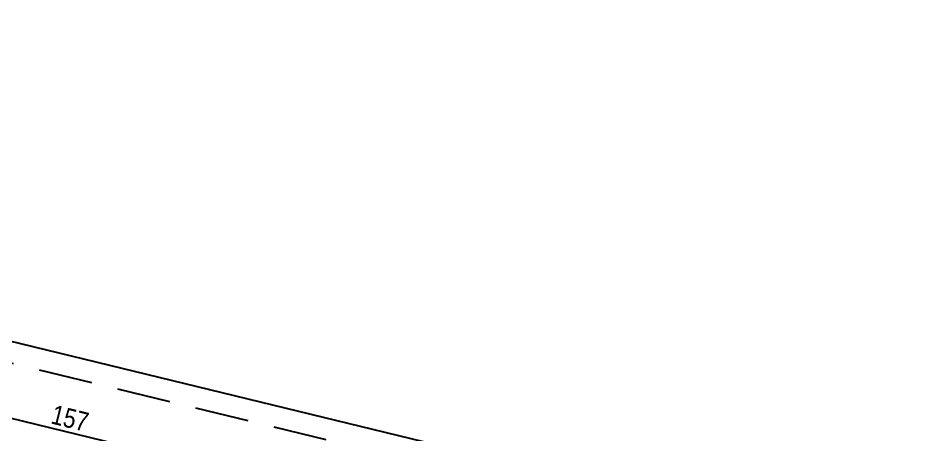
# Model space of a CAD drawing. Header units: metres. Extents: x 493 to 630, y -132 to -15.
# Drawn here: x 544.335 to 548.581, y -22.735 to -20.791 of the extents above; entities that cross this region are included whole.
import ezdxf

# ---------------------------------------------------------------- set-up
doc = ezdxf.new("R2010")
doc.units = ezdxf.units.M
doc.header["$MEASUREMENT"] = 0
doc.header["$PDMODE"] = 3
doc.linetypes.add('HIDDEN2', pattern=[0.1875, 0.125, -0.0625])
doc.layers.add('a_cote_50', color=9, linetype='Continuous')
doc.layers.add('a_scari_punctat', color=40, linetype='HIDDEN2')
doc.styles.get("Standard").update_dxf_attribs({"font": 'ARIALN.TTF'})
doc.dimstyles.new('50 cote', dxfattribs={"dimtxt": 0.09, "dimasz": 0.06, "dimexe": 0, "dimexo": 0, "dimgap": 0.018, "dimtad": 1, "dimdec": 1, "dimlfac": 100, "dimrnd": 0.5, "dimdsep": 46, "dimtxsty": 'Standard', "dimblk": 'OBLIQUE', "dimcen": 0.00045, "dimclrd": 256, "dimclrt": 4, "dimadec": 1, "dimazin": 0, "dimtfac": 1, "dimtdec": 1, "dimtix": 1, "dimtofl": 0, "dimtmove": 0, "dimatfit": 3, "dimldrblk": 'OBLIQUE', "dimfxl": 0, "dimtolj": 1, "dimtzin": 0, "dimarcsym": 0})

# ---------------------------------------------------------------- blocks, each defined once
blk = doc.blocks.new('_Oblique')
at = {"color": 0, "linetype": 'ByBlock', "lineweight": -2}
blk.add_line((-0.5, -0.5), (0.5, 0.5), dxfattribs=at)
blk = doc.blocks.new('*D1169')
at = {"layer": 'a_cote_50', "lineweight": -2, "ltscale": 0.3}
blk.add_line((-13.2685, 3.1848), (-11.7424, 2.8149), dxfattribs=at)
at = {"layer": 'Defpoints', "color": 0, "ltscale": 0.3}
for p in [(-13.3129, 3.0016), (-11.7424, 2.8149), (-11.7867, 2.6318)]:
    blk.add_point(p, dxfattribs=at)
at = {"layer": 'a_cote_50', "lineweight": -2, "ltscale": 0.3, "xscale": 0.06, "yscale": 0.06, "zscale": 0.06}
for p, rotation in [((-13.2685, 3.1848), 166.3770699062342), ((-11.7424, 2.8149), 346.3770699062342)]:
    blk.add_blockref('_Oblique', p, dxfattribs=dict(at, rotation=rotation))
at = {"layer": 'a_cote_50', "color": 4, "ltscale": 0.3, "insert": (-12.4904, 3.062), "char_height": 0.09, "attachment_point": 5, "rotation": 346.3771}
blk.add_mtext('\\A1;157', dxfattribs=at)
blk = doc.blocks.new('*D1197')
at = {"layer": 'a_cote_50', "lineweight": -2, "ltscale": 0.3}
blk.add_line((11.6365, -2.5103), (-20.6878, 5.3459), dxfattribs=at)
at = {"layer": 'Defpoints', "color": 0, "ltscale": 0.3}
for p in [(-20.6878, 5.3459), (-20.8269, 4.7736), (11.4974, -3.0826)]:
    blk.add_point(p, dxfattribs=at)
at = {"layer": 'a_cote_50', "lineweight": -2, "ltscale": 0.3, "xscale": 0.06, "yscale": 0.06, "zscale": 0.06}
for p, rotation in [((-20.6878, 5.3459), 166.3395215451822), ((11.6365, -2.5103), 346.3395215451822)]:
    blk.add_blockref('_Oblique', p, dxfattribs=dict(at, rotation=rotation))
at = {"layer": 'a_cote_50', "color": 4, "ltscale": 0.3, "insert": (-4.5105, 1.48), "char_height": 0.09, "attachment_point": 5, "rotation": 346.3395}
blk.add_mtext('\\A1;3326.5', dxfattribs=at)
blk = doc.blocks.new('COTE EXY')
at = {"layer": 'a_cote_50', "ltscale": 0.3}
dim = blk.add_aligned_dim(p1=(11.4974, -3.0826), p2=(-20.8269, 4.7736), distance=-0.589, dimstyle='50 cote', dxfattribs=at)
dim.commit()
dim.dimension.update_dxf_attribs({"geometry": '*D1197', "text_midpoint": (-4.5105, 1.48)})
dim = blk.add_linear_dim(base=(-11.7424, 2.8149), p1=(-13.3129, 3.0016), p2=(-11.7867, 2.6318), angle=166.3771, dimstyle='50 cote', override={"dimtmove": 1}, dxfattribs=at)
dim.commit()
dim.dimension.update_dxf_attribs({"geometry": '*D1169', "text_midpoint": (-12.4904, 3.062)})

msp = doc.modelspace()

# ---------------------------------------------------------------- linework, layer by layer
at = {"layer": 'a_scari_punctat', "ltscale": 2}
msp.add_lwpolyline([(556.4463, -52.0265), (556.4099, -41.0734), (536.4549, -36.2373), (537.7544, -30.8753), (536.2493, -30.5106), (536.1456, -20.9233), (539.5781, -21.7688), (539.6955, -21.2841), (568.9594, -28.3762), (567.976, -39.045), (571.6331, -38.7496), (571.6331, -39.2176), (571.9632, -39.2176), (571.9695, -48.4811)], dxfattribs=at)

# ---------------------------------------------------------------- block references
at = {"layer": 'a_cote_50'}
msp.add_blockref('COTE EXY', (557.0671, -25.7202), dxfattribs=at)

doc.saveas('drawing.dxf')
